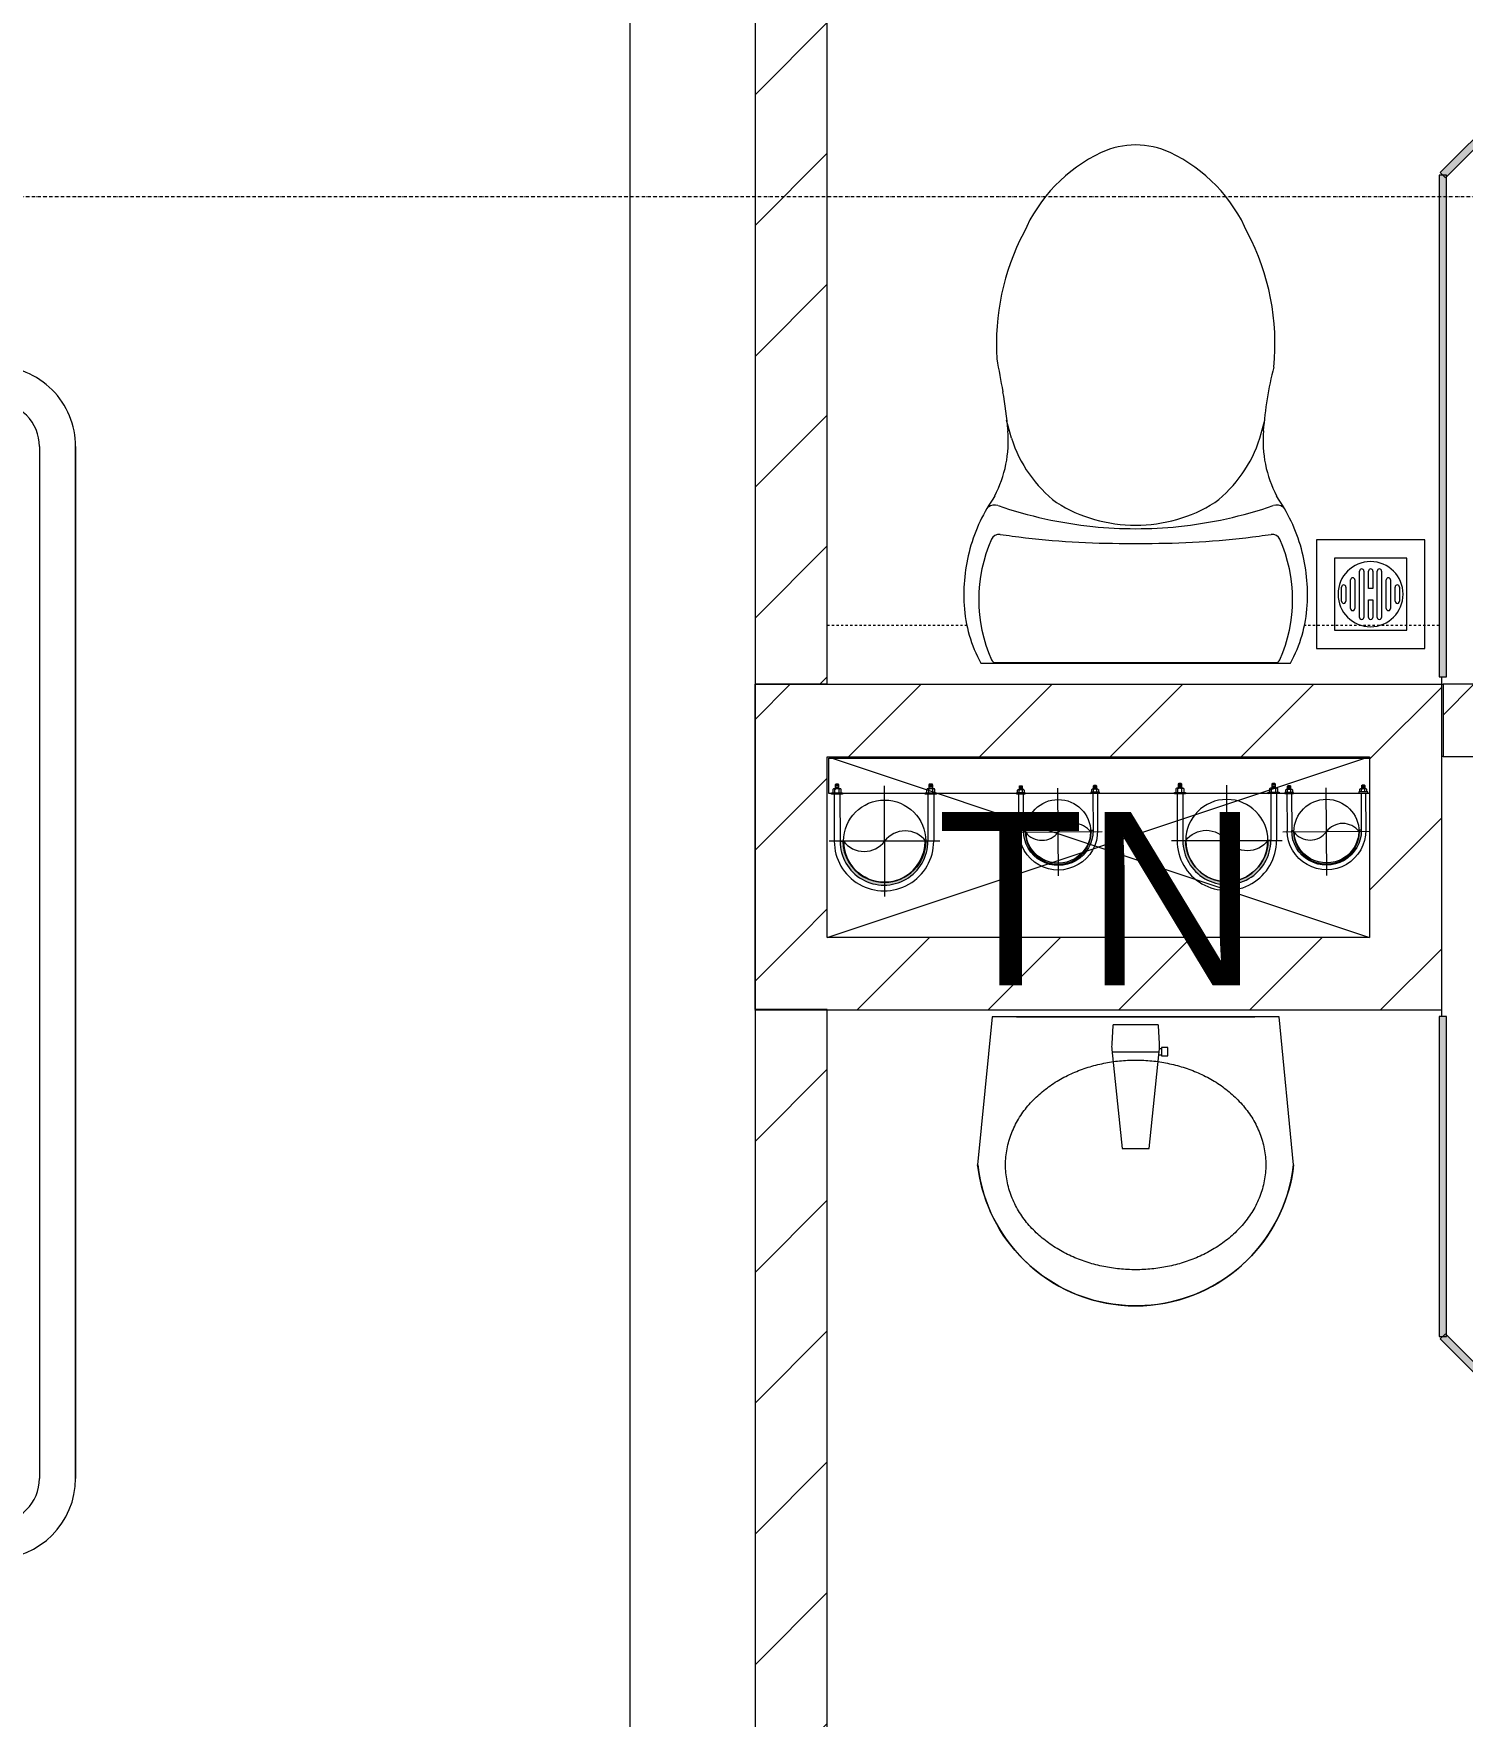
# Model space of a CAD drawing. Header units: millimetres. Extents: x 1591 to 240306, y -15958 to 82755.
# Drawn here: x 74056 to 76033, y 29909 to 32237 of the extents above; entities that cross this region are included whole.
import ezdxf

# ---------------------------------------------------------------- set-up
doc = ezdxf.new("R2010")
doc.units = ezdxf.units.MM
for name, pattern in [('Dash 1_8_', [6.35, 3.175, -3.175]), ('Dash Dot 3_16_', [7.9375, 4.7625, -1.5875, 0, -1.5875]), ('IMPORT-CENTER _2_', [40.64, 25.4, -5.08, 5.08, -5.08])]:
    doc.linetypes.add(name, pattern=pattern)
for name, color, linetype, lineweight in [('0-1', 7, 'Continuous', 5), ('0-2', 250, 'Continuous', 9), ('A-ANNO-DIMS', 211, 'Continuous', 9), ('A-ANNO-DIMS-160', 211, 'Continuous', 9), ('A-AREA', 32, 'Dash 1_8_', 9), ('A-FLOR-2', 9, 'Continuous', 9), ('A-GLAZ-CURT', 52, 'Continuous', 9), ('A-GLAZ-CURT-1', 254, 'Continuous', 9), ('A-GLAZ-CURT-2', 9, 'Continuous', 9), ('A-WALL-1', 253, 'Continuous', 18), ('A-WALL-3', 113, 'Continuous', 18), ('A-WALL-PATT-1', 10, 'Continuous', 9), ('A-WALL-PATT-2', 111, 'Continuous', 9), ('G-ANNO-SYMB-1', 111, 'Dash Dot 3_16_', 18), ('G-ANNO-TEXT-1', 7, 'Continuous', 9), ('G-IMPT-2', 8, 'IMPORT-CENTER _2_', 9), ('G-IMPT-3', 8, 'Continuous', 9), ('I-FURN-1', 254, 'Continuous', 9), ('M-EQPM', 50, 'Continuous', 9), ('M-EQPM-1', 254, 'Continuous', 9), ('P-SANR-FIXT-1', 254, 'Continuous', 9)]:
    doc.layers.add(name, color=color, linetype=linetype, lineweight=lineweight)
doc.styles.add('Arial_8', font='arial_0.ttf', dxfattribs={"height": 240})
doc.styles.add('UTM Avo', font='UTM Avo.ttf', dxfattribs={"width": 0.9, "height": 400})
doc.dimstyles.new('1_Dim_chi_tiet_2_5_1', dxfattribs={"dimscale": 304.8, "dimtxt": 399.720379, "dimasz": 0.629921, "dimexe": 0.524934, "dimexo": 0.0625, "dimgap": 0.052493, "dimtad": 1, "dimdec": 0, "dimrnd": 5, "dimzin": 0, "dimdsep": 46, "dimtxsty": 'UTM Avo', "dimblk1": 'OBLIQUE', "dimblk2": 'OBLIQUE', "dimsah": 1, "dimcen": 0.09, "dimdle": 0.524934, "dimazin": 0, "dimtfac": 1, "dimtdec": 4, "dimtix": 1, "dimtmove": 0, "dimatfit": 3, "dimfxl": 1.049869, "dimfxlon": 1, "dimtvp": 1, "dimtolj": 1, "dimtzin": 0, "dimarcsym": 2})
pattern_1 = [(45, (0, 0), (-90.50967, 90.50967), [])]
pattern_2 = [(45, (11001.35, 0), (-90.50967, 90.50967), [])]

# ---------------------------------------------------------------- blocks, each defined once
blk = doc.blocks.new('GIUONG NGU-2TAB-1600x2000 - GIUONG NGU-2TAB-1600x2000-885815-TKCS_MB TẦNG 3-4')
at = {"layer": 'I-FURN-1'}
for p, q in [((1997.1, -2000), (569.6, -2000)), ((569.6, -2050), (1997.1, -2050)), ((1997.1, -2050), (569.6, -2050))]:
    blk.add_line(p, q, dxfattribs=at)
for centre, radius, start, end in [((569.6, -1938.9), 111.1, 180, 270), ((569.6, -1938.9), 111.1, 180, 270), ((569.6, -1938.9), 61.1, 180, 270), ((1997.1, -1938.9), 111.1, 270, 360), ((1997.1, -1938.9), 61.1, 270, 0), ((1997.1, -1938.9), 111.1, 270, 0)]:
    blk.add_arc(centre, radius, start, end, dxfattribs=at)
blk = doc.blocks.new('TOILET - TOILET-348229-TKCS_MB TẦNG 3-4')
at = {"layer": 'P-SANR-FIXT-1'}
for p, q in [((214.2, -19.1), (-214.2, -19.1)), ((194, -19.9), (-194, -19.9)), ((-171.7, -330.3), (-178.6, -355.5)), ((171.7, -330.3), (178.6, -355.5))]:
    blk.add_line(p, q, dxfattribs=at)
for centre, radius, start, end in [((-46.1, -111.1), 191.6, 151.2809, 176.4513), ((-193.7, -26.4), 6.48, 92.3168, 156.2862), ((193.7, -26.4), 6.48, 23.7138, 87.6832), ((46.1, -111.1), 191.6, 3.5487, 28.7191), ((-9.8, -107.2), 207.3, 156.2862, 203.7138), ((9.8, -107.2), 207.3, 336.2862, 23.7138), ((1.9, -114.1), 239.7, 176.4513, 195.2961), ((-1.9, -114.1), 239.7, 344.7039, 3.5487), ((-4, -115.7), 233.6, 195.2961, 215.2147), ((-14.3, -1400.4), 1215.6, 90.3974, 97.407), ((0, -3462.8), 3278, 89.6026, 90.3974), ((14.3, -1400.4), 1215.6, 82.593, 89.6026), ((4, -115.7), 233.6, 324.7853, 344.7039), ((-189.1, -185.5), 11.7, 205.4105, 277.5788), ((0.6, -792.1), 586.9, 95.8322, 108.9927), ((178.9, -2951.3), 2778.4, 97.2351, 97.5788), ((0, -786.7), 581.5, 84.1678, 95.8322), ((-0.6, -792.1), 586.9, 71.0073, 84.1678), ((-178.9, -2951.3), 2778.4, 82.4212, 82.7649), ((189.1, -185.5), 11.7, 262.4212, 334.5895), ((0, -416), 206.1, 90, 122.0732), ((0, -416), 206.1, 57.9268, 90), ((-195, -224.1), 13.8, 230.6724, 288.9927), ((-343.5, -327.4), 167.3, 355.4559, 27.38), ((-0.4, -384), 179.5, 127.4036, 162.5964), ((0.4, -384), 179.5, 17.4036, 52.5964), ((343.5, -327.4), 167.3, 152.62, 184.5441), ((195, -224.1), 13.8, 251.0073, 309.3276), ((-719.2, -297.5), 544.3, 346.0536, 355.4559), ((719.2, -297.5), 544.3, 184.5441, 190.2879), ((-1948.3, -805.1), 2171.2, 9.681, 10.8949), ((137.1, -461.2), 329.8, 174.3487, 207.6878), ((-137.1, -461.2), 329.8, 332.3122, 3.6835), ((45.1, -528.6), 217.6, 203.2216, 244.7718), ((-45.1, -528.6), 217.6, 295.2282, 336.7784), ((0, -624.4), 111.7, 244.7718, 295.2282)]:
    blk.add_arc(centre, radius, start, end, dxfattribs=at)
blk = doc.blocks.new('bonruatreo - Chậu rửa-V107-TKCS_MB TẦNG 3-4')
at = {"layer": 'P-SANR-FIXT-1'}
for p, q in [((-218.6, 205), (-198.4, 0)), ((198.4, 0), (218.6, 205)), ((-18.5, 182.5), (-32.2, 52.9)), ((18.5, 182.5), (-18.5, 182.5)), ((33, 45.4), (18.5, 182.5)), ((-35.6, 54.2), (-44.7, 54.2)), ((-44.7, 54.2), (-44.7, 42.8)), ((-35.6, 52.9), (-35.6, 54.2)), ((-32.2, 52.9), (-35.6, 52.9)), ((-35.6, 44.2), (-35.6, 52.9)), ((-32.2, 52.9), (-33.1, 44.2)), ((32.7, 48.5), (-32.7, 48.5)), ((-44.7, 42.8), (-35.6, 42.8)), ((-35.6, 42.8), (-35.6, 44.2)), ((-35.6, 44.2), (-33.1, 44.2)), ((-33, 37.3), (-31.4, 12.2)), ((31.4, 12.2), (33, 37.3)), ((-198.4, 0), (198.4, 0)), ((165, 0), (-165, 0)), ((-30.2, 11), (30.2, 11))]:
    blk.add_line(p, q, dxfattribs=at)
at = {"layer": 'P-SANR-FIXT-1', "flags": 128}
blk.add_lwpolyline([(-218.6, 205), (-217.4, 213.7), (-215.9, 222.4), (-214, 231), (-211.8, 239.5), (-209.3, 247.9), (-206.4, 256.2), (-203.2, 264.4), (-199.6, 272.5), (-195.8, 280.4), (-191.6, 288.1), (-187.1, 295.7), (-182.3, 303.1), (-177.3, 310.3), (-171.9, 317.3), (-166.3, 324.1), (-160.4, 330.6), (-154.2, 336.9), (-147.8, 342.9), (-141.2, 348.7), (-134.3, 354.2), (-127.3, 359.4), (-120, 364.4), (-112.5, 369), (-104.9, 373.4), (-97.1, 377.4), (-89.1, 381.2), (-81, 384.6), (-72.7, 387.6), (-64.4, 390.4), (-55.9, 392.8), (-47.3, 394.8), (-38.7, 396.6), (-30, 397.9), (-21.3, 399), (-12.5, 399.6), (-3.7, 400), (5.1, 399.9), (13.9, 399.6), (22.6, 398.8), (31.4, 397.8), (40.1, 396.3), (48.7, 394.5), (57.2, 392.4), (65.7, 390), (74, 387.2), (82.2, 384.1), (90.3, 380.6), (98.3, 376.8), (106.1, 372.7), (113.7, 368.3), (121.1, 363.6), (128.4, 358.7), (135.4, 353.4), (142.2, 347.8), (148.8, 342), (155.2, 335.9), (161.3, 329.6), (167.2, 323), (172.8, 316.2), (178.1, 309.2), (183.1, 302), (187.8, 294.6), (192.2, 287), (196.4, 279.2), (200.2, 271.3), (203.7, 263.2), (206.8, 255), (209.7, 246.6), (212.2, 238.2), (214.3, 229.7), (216.1, 221.1), (217.6, 212.4), (218.6, 205)], dxfattribs=at)
at = {"layer": 'P-SANR-FIXT-1'}
for centre, radius, start, end in [((0, 180), 220, 6.525, 173.475), ((5.5, 41.4), 38.7, 175.8543, 186.034), ((-5.5, 41.4), 38.7, 353.966, 6.034), ((-30.1, 12.3), 1.3, 183.5997, 268.7722), ((30.1, 12.3), 1.3, 271.2278, 356.4003)]:
    blk.add_arc(centre, radius, start, end, dxfattribs=at)
for points in [[(-180, 205), (-180, 212.4), (-178.6, 227.3), (-172.4, 248.8), (-162.5, 268.9), (-149.4, 287), (-133.8, 303), (-116.1, 316.6), (-96.9, 327.9), (-76.5, 336.8), (-55.2, 343.5), (-33.3, 347.9), (-11.2, 350.1), (11.1, 350.1), (33.3, 347.9), (55.2, 343.5), (76.5, 336.8), (96.9, 327.9), (116.1, 316.6), (133.8, 302.9), (149.5, 287), (162.5, 268.8), (172.4, 248.8), (178.6, 227.3), (180, 212.4), (180, 205)], [(180, 205), (180, 197.6), (178.6, 182.7), (172.4, 161.2), (162.5, 141.2), (149.5, 123), (133.8, 107.1), (116.1, 93.4), (96.9, 82.1), (76.5, 73.2), (55.2, 66.5), (33.3, 62.1), (11.1, 59.9), (-11.2, 59.9), (-33.3, 62.1), (-55.2, 66.5), (-76.5, 73.2), (-96.9, 82.1), (-116.1, 93.4), (-133.8, 107), (-149.4, 123), (-162.5, 141.1), (-172.4, 161.2), (-178.6, 182.7), (-180, 197.6), (-180, 205)]]:
    blk.add_open_spline(points, degree=3, dxfattribs=at)
blk = doc.blocks.new('THU NUOC - THU NUOC-461820-TKCS_MB TẦNG 3-4')
at = {"layer": 'M-EQPM-1'}
for p, q in [((-66.3, 70.6), (-66.3, -79.4)), ((83.7, 70.6), (-66.3, 70.6)), ((83.7, -79.4), (83.7, 70.6)), ((58.7, 45.6), (-41.3, 45.6)), ((-41.3, 45.6), (-41.3, -54.4)), ((-1.1, 35.6), (18.5, 35.6)), ((18.5, 29.6), (-1.1, 29.6)), ((58.7, -54.4), (58.7, 45.6)), ((-23.3, 10.8), (40.9, 10.8)), ((40.9, 4.8), (-23.3, 4.8)), ((-11, 23.3), (28.5, 23.3)), ((28.5, 17.3), (-11, 17.3)), ((-23.3, -1.2), (0.7, -1.2)), ((0.7, -7.2), (-23.3, -7.2)), ((-23.3, -13.6), (40.9, -13.6)), ((40.9, -19.6), (-23.3, -19.6)), ((0.7, -1.2), (0.7, -7.2)), ((16.7, -1.2), (40.9, -1.2)), ((16.7, -7.2), (16.7, -1.2)), ((40.9, -7.2), (16.7, -7.2)), ((-11, -26.1), (28.5, -26.1)), ((28.5, -32.1), (-11, -32.1)), ((-1.1, -38.5), (18.5, -38.5)), ((18.5, -44.5), (-1.1, -44.5)), ((-41.3, -54.4), (58.7, -54.4)), ((-66.3, -79.4), (83.7, -79.4))]:
    blk.add_line(p, q, dxfattribs=at)
for centre, radius, start, end in [((8.7, -4.4), 45, 0, 180), ((8.7, -4.4), 45, 0, 180), ((-1.1, 32.6), 3, 90, 270), ((18.5, 32.6), 3, 270, 90), ((-23.3, 7.8), 3, 90, 270), ((-11, 20.3), 3, 90, 270), ((28.5, 20.3), 3, 270, 90), ((40.9, 7.8), 3, 270, 90), ((8.7, -4.4), 45, 180, 360), ((8.7, -4.4), 45, 180, 360), ((-23.3, -4.2), 3, 90, 270), ((-23.3, -16.6), 3, 90, 270), ((40.9, -4.2), 3, 270, 90), ((40.9, -16.6), 3, 270, 90), ((-11, -29.1), 3, 90, 270), ((-1.1, -41.5), 3, 90, 270), ((18.5, -41.5), 3, 270, 90), ((28.5, -29.1), 3, 270, 90)]:
    blk.add_arc(centre, radius, start, end, dxfattribs=at)
blk = doc.blocks.new('System Panel - Glazed-579379-TKCS_MB TẦNG 3-4')
at = {"layer": 'A-GLAZ-CURT'}
blk.add_hatch(color=256, dxfattribs=at).paths.add_polyline_path([(350.6, 5), (-350.6, 5), (-350.6, -5), (350.6, -5)])
at = {"layer": 'A-GLAZ-CURT-2'}
for p, q in [((350.6, 5), (-350.6, 5)), ((-350.6, 5), (-350.6, -5)), ((350.6, -5), (350.6, 5)), ((-350.6, -5), (350.6, -5))]:
    blk.add_line(p, q, dxfattribs=at)
blk = doc.blocks.new('System Panel - Glazed-901199-TKCS_MB TẦNG 3-4')
at = {"layer": 'A-GLAZ-CURT'}
blk.add_hatch(color=256, dxfattribs=at).paths.add_polyline_path([(347.1, 5), (-347.1, 5), (-347.1, -5), (347.1, -5)])
at = {"layer": 'A-GLAZ-CURT-2'}
for p, q in [((347.1, 5), (-347.1, 5)), ((-347.1, 5), (-347.1, -5)), ((347.1, -5), (347.1, 5)), ((-347.1, -5), (347.1, -5))]:
    blk.add_line(p, q, dxfattribs=at)
blk = doc.blocks.new('System Panel - Glazed-579637-TKCS_MB TẦNG 3-4')
at = {"layer": 'A-GLAZ-CURT'}
blk.add_hatch(color=256, dxfattribs=at).paths.add_polyline_path([(-352.2, 5), (-352.2, -5), (352.2, -5), (352.2, 5), (-304.7, 5)])
at = {"layer": 'A-GLAZ-CURT-2'}
for p, q in [((352.2, 5), (-352.2, 5)), ((-352.2, 5), (-352.2, -5)), ((352.2, -5), (352.2, 5)), ((-352.2, -5), (352.2, -5))]:
    blk.add_line(p, q, dxfattribs=at)
blk = doc.blocks.new('System Panel - Glazed-901201-TKCS_MB TẦNG 3-4')
at = {"layer": 'A-GLAZ-CURT'}
blk.add_hatch(color=256, dxfattribs=at).paths.add_polyline_path([(-221.2, -5), (221.2, -5), (221.2, 5), (-221.2, 5)])
at = {"layer": 'A-GLAZ-CURT-2'}
for p, q in [((221.2, 5), (-221.2, 5)), ((-221.2, 5), (-221.2, -5)), ((221.2, -5), (221.2, 5)), ((-221.2, -5), (221.2, -5))]:
    blk.add_line(p, q, dxfattribs=at)
blk = doc.blocks.new('NCV_TKTC_TANG 3 - 4_rvt-2-TKCS_MB TẦNG 3-4')
at = {"layer": 'A-WALL-PATT-1'}
h = blk.add_hatch(dxfattribs=at)
h.set_pattern_fill('FP_1', color=256, style=0, pattern_type=2)
h.set_pattern_definition(pattern_1)
h.paths.add_polyline_path([(64152.6, 31336.9), (64152.6, 32436.9), (64052.6, 32436.9), (64052.6, 31336.9)])
h.paths.add_polyline_path([(64152.6, 33236.9), (64152.6, 33336.9), (64052.6, 33336.9), (64052.6, 33236.9)])
h = blk.add_hatch(dxfattribs=at)
h.set_pattern_fill('FP_1', color=256, style=0, pattern_type=2)
h.set_pattern_definition(pattern_1)
h.paths.add_polyline_path([(65786.9, 31236.9), (65852.6, 31236.9), (65852.6, 31336.9), (65004.6, 31336.9), (65004.6, 31236.9), (65585.4, 31236.9)])
h = blk.add_hatch(dxfattribs=at)
h.set_pattern_fill('FP_1', color=256, style=0, pattern_type=2)
h.set_pattern_definition(pattern_1)
h.paths.add_polyline_path([(64152.6, 28936.9), (64152.6, 30886.9), (64052.6, 30886.9), (64052.6, 28936.9)])
at = {"layer": 'A-FLOR-2'}
for p, q in [((64052.6, 30886.9), (64052.6, 31336.9)), ((64152.6, 31336.9), (64162.6, 31336.9)), ((64162.6, 31336.9), (65002.6, 31336.9)), ((65002.6, 31336.9), (65002.6, 31346.9)), ((65002.6, 31336.9), (65004.6, 31336.9)), ((65004.6, 31236.9), (65002.6, 31236.9)), ((65002.6, 30876.9), (65002.6, 30886.6))]:
    blk.add_line(p, q, dxfattribs=at)
at = {"layer": 'A-WALL-1'}
for p, q in [((64052.6, 32436.9), (64052.6, 31336.9)), ((64152.6, 31336.9), (64152.6, 32436.9)), ((64052.6, 31336.9), (64152.6, 31336.9)), ((65852.6, 31336.9), (65004.6, 31336.9)), ((65004.6, 31336.9), (65004.6, 31236.9)), ((65004.6, 31236.9), (65852.6, 31236.9)), ((64052.6, 30886.9), (64052.6, 28936.9)), ((64152.6, 30886.9), (64052.6, 30886.9)), ((64152.6, 28936.9), (64152.6, 30886.9))]:
    blk.add_line(p, q, dxfattribs=at)
at = {"layer": 'A-GLAZ-CURT-1'}
for name, p, rotation in [('System Panel - Glazed-579379-TKCS_MB TẦNG 3-4', (65252.1, 32289), 225), ('System Panel - Glazed-901199-TKCS_MB TẦNG 3-4', (65004.2, 31694), 269.9999999999993), ('System Panel - Glazed-901201-TKCS_MB TẦNG 3-4', (65004.2, 30655.8), 90), ('System Panel - Glazed-579637-TKCS_MB TẦNG 3-4', (65253.2, 30185.6), 134.9999999999997)]:
    blk.add_blockref(name, p, dxfattribs=dict(at, rotation=rotation))
at = {"layer": 'I-FURN-1', "rotation": 90.00000000000065}
blk.add_blockref('GIUONG NGU-2TAB-1600x2000 - GIUONG NGU-2TAB-1600x2000-885815-TKCS_MB TẦNG 3-4', (61062.6, 29668.6), dxfattribs=at)
at = {"layer": 'M-EQPM-1', "rotation": 270.0000000000001}
blk.add_blockref('THU NUOC - THU NUOC-461820-TKCS_MB TẦNG 3-4', (64908.6, 31470.2), dxfattribs=at)
at = {"layer": 'P-SANR-FIXT-1', "rotation": 180}
for name, p in [('TOILET - TOILET-348229-TKCS_MB TẦNG 3-4', (64579.2, 31346.9)), ('bonruatreo - Chậu rửa-V107-TKCS_MB TẦNG 3-4', (64579.2, 30876.9))]:
    blk.add_blockref(name, p, dxfattribs=at)
blk = doc.blocks.new('TKTC_XREF_251221_MB TANG 2-7 - TKTC_XREF_260130_MB TANG 2-5_dwg_$cc-4746802-TKCS_MB TẦNG 3-4')
at = {"layer": 'G-IMPT-2'}
for p, q in [((0, -0.673), (0, 0.673)), ((-0.673, 0), (0.673, 0))]:
    blk.add_line(p, q, dxfattribs=at)
at = {"layer": 'M-EQPM'}
blk.add_circle((0, 0), 0.5, dxfattribs=at)
for centre, radius, start, end in [((0, 0), 0.5, 90, 270), ((0.188, 0.25), 0.313, 126.8699, 233.1301), ((-0.188, -0.25), 0.313, 306.8699, 53.1301)]:
    blk.add_arc(centre, radius, start, end, dxfattribs=at)
blk = doc.blocks.new('TKTC_XREF_251221_MB TANG 2-7 - TKTC_XREF_260130_MB TANG 2-5_dwg_CUM U_DN100-4746799-TKCS_MB TẦNG 3-4')
at = {"layer": 'G-IMPT-3'}
blk.add_hatch(color=256, dxfattribs=at).paths.add_polyline_path([(0, 61), (15.8, 58.9), (30.5, 52.8), (43.1, 43.1), (52.8, 30.5), (58.9, 15.8), (61, 0), (58.9, -15.8), (52.8, -30.5), (43.1, -43.1), (30.5, -52.8), (15.8, -58.9), (0, -61), (0, -57), (14.8, -55.1), (28.5, -49.4), (40.3, -40.3), (49.4, -28.5), (55.1, -14.8), (57, 0), (55.1, 14.8), (49.4, 28.5), (40.3, 40.3), (28.5, 49.4), (14.8, 55.1), (0, 57)])
for p, q in [((-79.1, 66.6), (-79.1, 63.4)), ((-76.6, 66.6), (-76.6, 63.4)), ((-74.6, 66.6), (-74.6, 63.4)), ((-72.7, 69.3), (-72.7, 60.7)), ((-66.9, 67.9), (-71.7, 67.9)), ((-66.9, 62.1), (-71.7, 62.1)), ((-65, 69), (0, 69)), ((-79.1, -63.4), (-79.1, -66.6)), ((-76.6, -63.4), (-76.6, -66.6)), ((-74.6, -63.4), (-74.6, -66.6)), ((-72.7, -60.7), (-72.7, -69.3)), ((-66.9, -62.1), (-71.7, -62.1)), ((-66.9, -67.9), (-71.7, -67.9)), ((-65, -69), (0, -69))]:
    blk.add_line(p, q, dxfattribs=at)
at = {"layer": 'G-IMPT-3', "flags": 128}
for points in [[(-72.7, 67.6), (-78.1, 67.6), (-78.1, 62.4), (-72.7, 62.4)], [(-71.7, 59.2), (-66.9, 59.2), (-66.9, 70.8), (-71.7, 70.8)], [(-66.9, 70.8), (-66.9, 72.7), (-65, 72.7), (-65, 57.3), (-66.9, 57.3), (-66.9, 59.2)], [(-65, 61), (0, 61), (0, 57)], [(-66.9, -59.2), (-66.9, -57.3), (-65, -57.3), (-65, -72.7), (-66.9, -72.7), (-66.9, -70.8)], [(-65, -61), (0, -61), (0, -57)], [(-72.7, -62.4), (-78.1, -62.4), (-78.1, -67.6), (-72.7, -67.6)], [(-71.7, -70.8), (-66.9, -70.8), (-66.9, -59.2), (-71.7, -59.2)]]:
    blk.add_lwpolyline(points, dxfattribs=at)
at = {"layer": 'G-IMPT-3'}
for centre, radius, start, end in [((-78.1, 66.6), 0.96, 90, 180), ((-78.1, 63.4), 0.96, 180, 270), ((-71.1, 69.3), 1.56, 112.6199, 247.3801), ((-67.9, 65), 4.8, 143.1301, 216.8699), ((-71.1, 60.7), 1.56, 112.6199, 247.3801), ((0, 0), 69, 270, 90), ((0, 0), 61, 270, 90), ((0, 0), 57, 270, 90), ((-78.1, -63.4), 0.96, 90, 180), ((-78.1, -66.6), 0.96, 180, 270), ((-71.1, -60.7), 1.56, 112.6199, 247.3801), ((-67.9, -65), 4.8, 143.1301, 216.8699), ((-71.1, -69.3), 1.56, 112.6199, 247.3801)]:
    blk.add_arc(centre, radius, start, end, dxfattribs=at)
blk = doc.blocks.new('TKTC_XREF_251221_MB TANG 2-7 - TKTC_XREF_260130_MB TANG 2-5_dwg_$cc-4746807-TKCS_MB TẦNG 3-4')
at = {"layer": 'G-IMPT-2'}
for p, q in [((0, -0.673), (0, 0.673)), ((-0.673, 0), (0.673, 0))]:
    blk.add_line(p, q, dxfattribs=at)
at = {"layer": 'M-EQPM'}
blk.add_circle((0, 0), 0.5, dxfattribs=at)
for centre, radius, start, end in [((0, 0), 0.5, 90, 270), ((0.188, 0.25), 0.313, 126.8699, 233.1301), ((-0.188, -0.25), 0.313, 306.8699, 53.1301)]:
    blk.add_arc(centre, radius, start, end, dxfattribs=at)
blk = doc.blocks.new('TKTC_XREF_251221_MB TANG 2-7 - TKTC_XREF_260130_MB TANG 2-5_dwg_CUM U_DN100-4746796-TKCS_MB TẦNG 3-4')
at = {"layer": 'G-IMPT-3'}
blk.add_hatch(color=256, dxfattribs=at).paths.add_polyline_path([(0, 61), (0, 57), (14.8, 55.1), (28.5, 49.4), (40.3, 40.3), (49.4, 28.5), (55.1, 14.8), (57, 0), (55.1, -14.8), (49.4, -28.5), (40.3, -40.3), (28.5, -49.4), (14.8, -55.1), (0, -57), (0, -61), (15.8, -58.9), (30.5, -52.8), (43.1, -43.1), (52.8, -30.5), (58.9, -15.8), (61, 0), (58.9, 15.8), (52.8, 30.5), (43.1, 43.1), (30.5, 52.8), (15.8, 58.9)])
for p, q in [((-79.1, 66.6), (-79.1, 63.4)), ((-76.6, 66.6), (-76.6, 63.4)), ((-74.6, 66.6), (-74.6, 63.4)), ((-72.7, 69.3), (-72.7, 60.7)), ((-66.9, 67.9), (-71.7, 67.9)), ((-66.9, 62.1), (-71.7, 62.1)), ((-65, 69), (0, 69)), ((-79.1, -63.4), (-79.1, -66.6)), ((-76.6, -63.4), (-76.6, -66.6)), ((-74.6, -63.4), (-74.6, -66.6)), ((-72.7, -60.7), (-72.7, -69.3)), ((-66.9, -62.1), (-71.7, -62.1)), ((-66.9, -67.9), (-71.7, -67.9)), ((-65, -69), (0, -69))]:
    blk.add_line(p, q, dxfattribs=at)
at = {"layer": 'G-IMPT-3', "flags": 128}
for points in [[(-71.7, 59.2), (-66.9, 59.2), (-66.9, 70.8), (-71.7, 70.8)], [(-66.9, 70.8), (-66.9, 72.7), (-65, 72.7), (-65, 57.3), (-66.9, 57.3), (-66.9, 59.2)], [(-72.7, 67.6), (-78.1, 67.6), (-78.1, 62.4), (-72.7, 62.4)], [(-65, 61), (0, 61), (0, 57)], [(-72.7, -62.4), (-78.1, -62.4), (-78.1, -67.6), (-72.7, -67.6)], [(-71.7, -70.8), (-66.9, -70.8), (-66.9, -59.2), (-71.7, -59.2)], [(-66.9, -59.2), (-66.9, -57.3), (-65, -57.3), (-65, -72.7), (-66.9, -72.7), (-66.9, -70.8)], [(-65, -61), (0, -61), (0, -57)]]:
    blk.add_lwpolyline(points, dxfattribs=at)
at = {"layer": 'G-IMPT-3'}
for centre, radius, start, end in [((-71.1, 69.3), 1.56, 112.6199, 247.3801), ((-78.1, 66.6), 0.96, 90, 180), ((-78.1, 63.4), 0.96, 180, 270), ((-67.9, 65), 4.8, 143.1301, 216.8699), ((-71.1, 60.7), 1.56, 112.6199, 247.3801), ((0, 0), 69, 270, 90), ((0, 0), 61, 270, 90), ((0, 0), 57, 270, 90), ((-78.1, -63.4), 0.96, 90, 180), ((-78.1, -66.6), 0.96, 180, 270), ((-71.1, -60.7), 1.56, 112.6199, 247.3801), ((-67.9, -65), 4.8, 143.1301, 216.8699), ((-71.1, -69.3), 1.56, 112.6199, 247.3801)]:
    blk.add_arc(centre, radius, start, end, dxfattribs=at)
blk = doc.blocks.new('TKTC_XREF_251221_MB TANG 2-7 - TKTC_XREF_260130_MB TANG 2-5_dwg_$cc-4746806-TKCS_MB TẦNG 3-4')
at = {"layer": 'G-IMPT-2'}
for p, q in [((0, -0.673), (0, 0.673)), ((-0.673, 0), (0.673, 0))]:
    blk.add_line(p, q, dxfattribs=at)
at = {"layer": 'M-EQPM'}
blk.add_circle((0, 0), 0.5, dxfattribs=at)
for centre, radius, start, end in [((0, 0), 0.5, 90, 270), ((0.188, 0.25), 0.313, 126.8699, 233.1301), ((-0.188, -0.25), 0.313, 306.8699, 53.1301)]:
    blk.add_arc(centre, radius, start, end, dxfattribs=at)
blk = doc.blocks.new('TKTC_XREF_251221_MB TANG 2-7 - TKTC_XREF_260130_MB TANG 2-5_dwg_$cc-V62-TKCS_MB TẦNG 3-4')
at = {"layer": 'G-IMPT-2'}
for p, q in [((0, -0.659), (0, 0.673)), ((-0.673, 0), (0.673, 0))]:
    blk.add_line(p, q, dxfattribs=at)
at = {"layer": 'M-EQPM'}
blk.add_circle((0, 0), 0.5, dxfattribs=at)
for centre, radius, start, end in [((0, 0), 0.5, 90, 270), ((0.188, 0.25), 0.313, 126.8699, 233.1301), ((-0.188, -0.25), 0.313, 306.8699, 53.1301)]:
    blk.add_arc(centre, radius, start, end, dxfattribs=at)
blk = doc.blocks.new('TKTC_XREF_251221_MB TANG 2-7 - TKTC_XREF_251221_MB TANG 2-7-2039446-TKCS_MB TẦNG 3-4')
at = {"layer": 'M-EQPM'}
for p, q in [((30502.1, 13948.8), (30502.4, 13997.9)), ((30502.4, 13997.9), (31250.1, 13997.9)), ((31250.1, 13948.8), (30502.1, 13948.8))]:
    blk.add_line(p, q, dxfattribs=at)
for name, p, xscale, yscale, zscale, rotation in [('TKTC_XREF_251221_MB TANG 2-7 - TKTC_XREF_260130_MB TANG 2-5_dwg_$cc-4746807-TKCS_MB TẦNG 3-4', (30579.4, 13882.9), 113.7150000000092, 113.7150000000092, 113.7150000000092, 90.04476088158539), ('TKTC_XREF_251221_MB TANG 2-7 - TKTC_XREF_260130_MB TANG 2-5_dwg_CUM U_DN100-4746796-TKCS_MB TẦNG 3-4', (30578.5, 13882.9), 0.9975000000000005, 0.9975000000000005, 0.9975000000000005, 270.0467435561337), ('TKTC_XREF_251221_MB TANG 2-7 - TKTC_XREF_260130_MB TANG 2-5_dwg_$cc-4746802-TKCS_MB TẦNG 3-4', (30819.6, 13895.5), 90.00000000005132, 90.00000000005132, 90.00000000005132, 90.41977899777609), ('TKTC_XREF_251221_MB TANG 2-7 - TKTC_XREF_260130_MB TANG 2-5_dwg_CUM U_DN100-4746796-TKCS_MB TẦNG 3-4', (31052.8, 13883.7), 0.9974999999999966, 0.9974999999999966, 0.9974999999999966, 270.0467435564909), ('TKTC_XREF_251221_MB TANG 2-7 - TKTC_XREF_260130_MB TANG 2-5_dwg_$cc-V62-TKCS_MB TẦNG 3-4', (31190.7, 13895.9), 90.00000000005132, 90.00000000005132, 90.00000000005132, 90.41977899777609)]:
    blk.add_blockref(name, p, dxfattribs=dict(xscale=xscale, yscale=yscale, zscale=zscale, rotation=rotation))
at = {"extrusion": (0, 0, -1)}
for name, p, xscale, yscale, zscale, rotation in [('TKTC_XREF_251221_MB TANG 2-7 - TKTC_XREF_260130_MB TANG 2-5_dwg_CUM U_DN100-4746799-TKCS_MB TẦNG 3-4', (-30819.6, 13897.4), 0.7894736842105256, 0.7894736842105256, -0.7894736842105254, 269.580221000629), ('TKTC_XREF_251221_MB TANG 2-7 - TKTC_XREF_260130_MB TANG 2-5_dwg_$cc-4746806-TKCS_MB TẦNG 3-4', (-31052.8, 13883.7), 113.7150000000092, 113.7150000000092, -113.7150000000092, 89.95325644590794), ('TKTC_XREF_251221_MB TANG 2-7 - TKTC_XREF_260130_MB TANG 2-5_dwg_CUM U_DN100-4746799-TKCS_MB TẦNG 3-4', (-31190.7, 13897.8), 0.7894736842105256, 0.7894736842105256, -0.7894736842105254, 269.580221000629)]:
    blk.add_blockref(name, p, dxfattribs=dict(at, xscale=xscale, yscale=yscale, zscale=zscale, rotation=rotation))
blk = doc.blocks.new('DIMBLOCK353-TKCS_MB TẦNG 3-4')
at = {"layer": 'A-ANNO-DIMS-160'}
for p, q in [((74880.6, 33496.9), (74880.6, 24576.9)), ((75200.6, 33336.9), (74720.6, 33336.9)), ((74880.6, 33336.9), (75200.6, 33336.9)), ((75200.6, 24736.9), (74720.6, 24736.9)), ((74880.6, 24736.9), (75200.6, 24736.9))]:
    blk.add_line(p, q, dxfattribs=at)
at = {"layer": 'A-ANNO-DIMS-160', "lineweight": 25}
for p, q in [((74880.6, 33336.9), (74784.6, 33432.9)), ((74880.6, 33336.9), (74976.6, 33240.9)), ((74880.6, 24736.9), (74784.6, 24832.9)), ((74880.6, 24736.9), (74976.6, 24640.9))]:
    blk.add_line(p, q, dxfattribs=at)
at = {"layer": 'A-ANNO-DIMS-160', "color": 0, "insert": (74360.9, 28489.2), "char_height": 400, "width": 1314.636, "attachment_point": 1, "rotation": 90, "line_spacing_factor": 1.110334, "style": 'UTM Avo'}
blk.add_mtext('8600', dxfattribs=at)
blk = doc.blocks.new('_Oblique')
at = {"color": 0, "linetype": 'ByBlock', "lineweight": -2}
blk.add_line((-0.5, -0.5), (0.5, 0.5), dxfattribs=at)

msp = doc.modelspace()

# ---------------------------------------------------------------- hatches: boundary and pattern name
at = {"layer": 'A-WALL-PATT-2'}
h = msp.add_hatch(dxfattribs=at)
h.set_pattern_fill('FP_1', color=256, style=0, pattern_type=2)
h.set_pattern_definition(pattern_2)
h.paths.add_polyline_path([(75054, 30986.5), (75154, 30986.5), (75154, 31336.9), (75054, 31336.9)])
h = msp.add_hatch(dxfattribs=at)
h.set_pattern_fill('FP_1', color=256, style=0, pattern_type=2)
h.set_pattern_definition(pattern_2)
h.paths.add_polyline_path([(75904, 31236.5), (76004, 31236.5), (76004, 31336.5), (75154, 31336.5), (75154, 31236.5), (75579.2, 31236.5)])
h = msp.add_hatch(dxfattribs=at)
h.set_pattern_fill('FP_1', color=256, style=0, pattern_type=2)
h.set_pattern_definition(pattern_2)
h.paths.add_polyline_path([(76004, 30986.5), (76004, 31236.5), (75904, 31236.5), (75904, 30986.5), (75982.2, 30986.5)])
h = msp.add_hatch(dxfattribs=at)
h.set_pattern_fill('FP_1', color=256, style=0, pattern_type=2)
h.set_pattern_definition(pattern_2)
h.paths.add_polyline_path([(75579.2, 30886.5), (76004, 30886.5), (76004, 30986.5), (75054, 30986.5), (75054, 30886.5), (75176.2, 30886.5)])

# ---------------------------------------------------------------- linework, layer by layer
at = {"layer": '0-2'}
for p, q in [((75154, 30986.5), (75903.1, 31236.6)), ((75155.3, 31236.5), (75904, 30986.5))]:
    msp.add_line(p, q, dxfattribs=at)
at = {"layer": 'A-AREA'}
for p, q in [((75153.9, 31418.4), (75348, 31418.4)), ((75813.1, 31418.4), (76000.5, 31418.4))]:
    msp.add_line(p, q, dxfattribs=at)
at = {"layer": 'A-WALL-3'}
for p, q in [((75154, 31336.9), (75054, 31336.9)), ((75054, 31336.9), (75054, 30886.5)), ((75154, 31336.5), (75154, 31336.9)), ((76004, 31336.5), (75154, 31336.5)), ((76004, 30886.5), (76004, 31336.5)), ((75154, 30986.5), (75154, 31236.5)), ((75154, 31236.5), (75904, 31236.5)), ((75904, 31236.5), (75904, 30986.5)), ((75904, 30986.5), (75154, 30986.5)), ((75054, 30886.5), (76004, 30886.5))]:
    msp.add_line(p, q, dxfattribs=at)
at = {"layer": 'G-ANNO-SYMB-1'}
msp.add_line((39749.2, 32011.5), (145928.2, 32011.5), dxfattribs=at)

# ---------------------------------------------------------------- block references
at = {"layer": '0-1'}
msp.add_blockref('NCV_TKTC_TANG 3 - 4_rvt-2-TKCS_MB TẦNG 3-4', (11001.4, 0), dxfattribs=at)
at = {"layer": 'M-EQPM'}
msp.add_blockref('TKTC_XREF_251221_MB TANG 2-7 - TKTC_XREF_251221_MB TANG 2-7-2039446-TKCS_MB TẦNG 3-4', (44653.9, 17236.9), dxfattribs=at)

# ---------------------------------------------------------------- texts
at = {"layer": 'G-ANNO-TEXT-1', "insert": (75528.7, 31040.2), "char_height": 240, "width": 603.2, "attachment_point": 5, "line_spacing_factor": 0.936439, "style": 'Arial_8'}
msp.add_mtext('\\pt79.9992,160.0008,240,319.9992,400.0008,480,559.9992,640.0008,720,799.9992,880.0008,960,1039.9992,1120.0008,1200,1279.9992,1360.0008,1440,1519.9992,1600.0008,1680,1759.9992,1840.0008,1920,1999.9992,2080.0008,2160,2239.9992,2320.0008,2400,2479.9992,2560.0008;TN', dxfattribs=at)

# ---------------------------------------------------------------- dimensions: what is measured, and where the dimension line sits
at = {"layer": 'A-ANNO-DIMS'}
dim = msp.add_linear_dim(base=(74880.6, 24736.9), p1=(75200.6, 33336.9), p2=(75200.6, 24736.9), angle=90, dimstyle='1_Dim_chi_tiet_2_5_1', override={"dimpost": '<>', "dimfxl": 8600}, dxfattribs=at)
dim.commit()
dim.dimension.update_dxf_attribs({"geometry": 'DIMBLOCK353-TKCS_MB TẦNG 3-4', "text_midpoint": (74657.6, 29036.9)})

doc.saveas('drawing.dxf')
